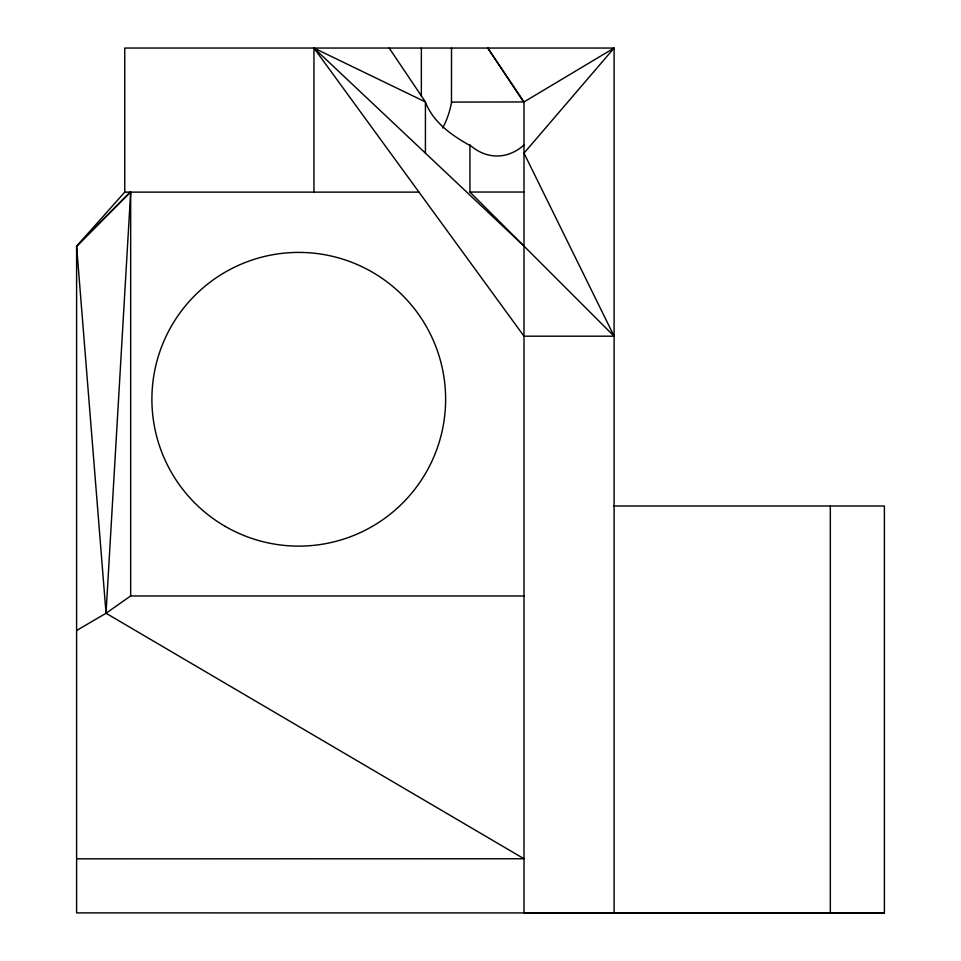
<?xml version="1.0" encoding="UTF-8"?>
<svg xmlns="http://www.w3.org/2000/svg" width="961" height="961" viewBox="0 0 961 961"><rect width="100%" height="100%" fill="white"/><g stroke="black" fill="none" stroke-linecap="round" stroke-linejoin="round"><path stroke-width="1.44" d="M425.423 153.147L425.423 101.938L389.181 48.05M76.604 630.512L106.034 613.25L130.672 192.128L76.604 246.184L76.604 912.89L884.396 912.938L884.396 506.003L613.526 506.003M451.526 48.05L451.466 102.743A72.075 50.969 90 0 1 442.673 127.969M76.604 858.834L523.997 858.762L106.034 613.25L76.604 246.184L124.75 192.128L124.75 48.05L614.103 48.05L614.103 912.818M523.997 144.667L522.46 146.348A72.075 50.969 90 0 1 471.491 146.348C452.811 136.102 433.964 123.332 425.543 102.575M76.604 246.184L129.975 192.128M106.034 613.25L130.672 595.964L523.997 595.964M451.526 102.106L523.997 101.938L614.103 48.05L523.997 153.147L614.103 336.194L523.997 336.194L313.947 48.05L313.947 192.128M469.941 144.667L469.941 192.044L523.997 192.044M124.75 192.128L418.972 192.128M884.396 912.818L523.997 912.818L523.997 101.938L487.768 48.05L523.613 101.938M425.423 101.938L313.947 48.05L523.997 246.1M469.941 192.044L614.103 336.194M830.328 506.003L830.328 912.818M421.35 48.05L421.35 96.268M130.672 192.128L130.672 595.964M225.33 526.448A146.853 146.853 0 0 0 445.616 399.259A146.853 146.853 0 0 0 225.33 272.083A146.853 146.853 0 0 0 225.33 526.448"/></g></svg>
